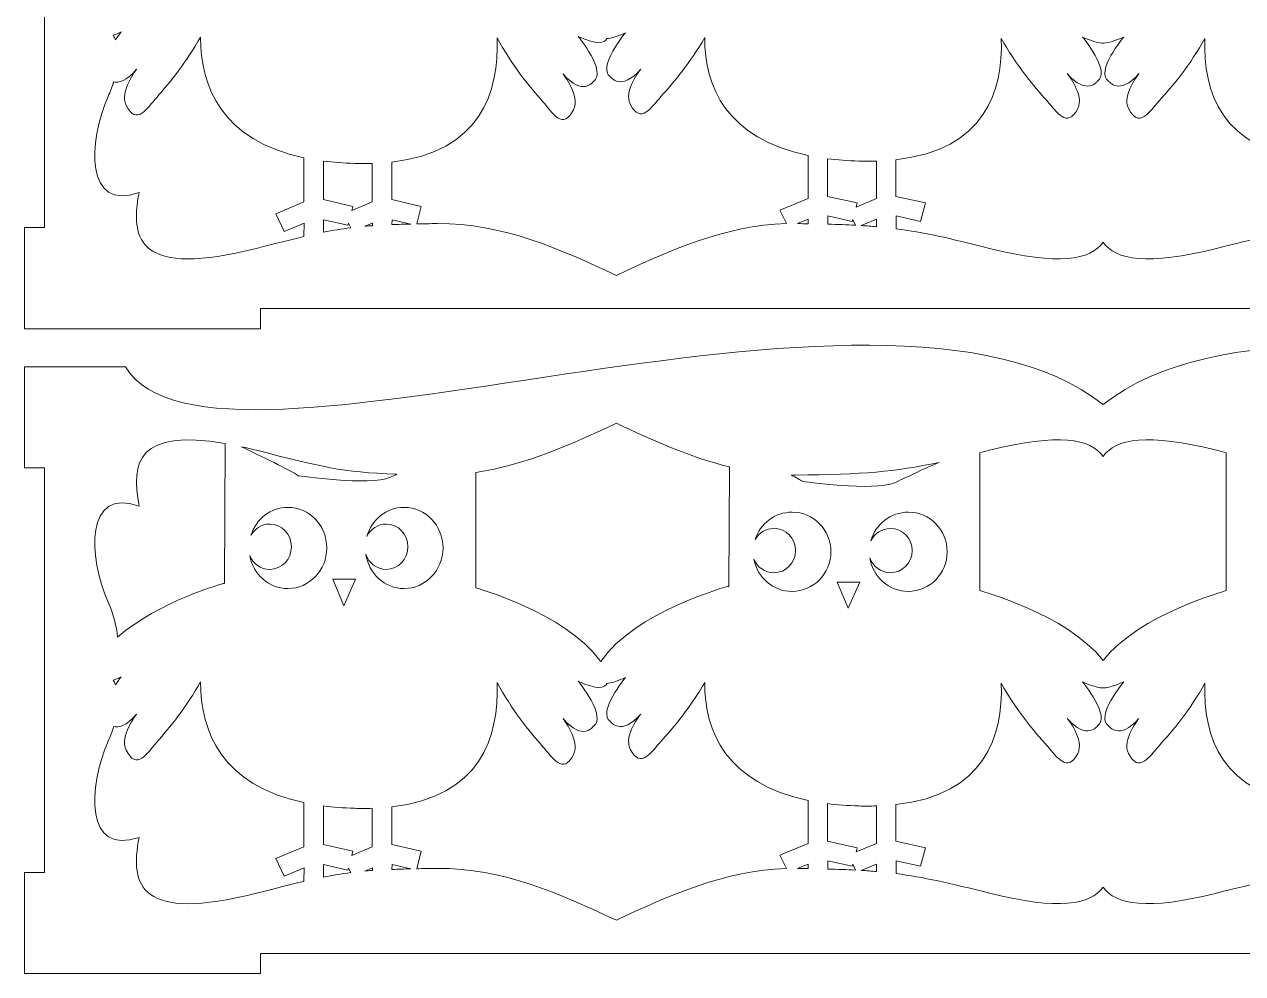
# Model space of a CAD drawing. Header units: millimetres. Extents: x -3306 to 3306, y -396 to 396.
# Drawn here: x -505.2 to -324.5, y -101.2 to 39.5 of the extents above; entities that cross this region are included whole.
import ezdxf

# ---------------------------------------------------------------- set-up
doc = ezdxf.new("R2010")
doc.units = ezdxf.units.MM
doc.header["$MEASUREMENT"] = 0
doc.layers.add('Camada 1', color=7, linetype='Continuous')

msp = doc.modelspace()

# ---------------------------------------------------------------- linework, layer by layer
at = {"layer": 'Camada 1', "color": 250, "lineweight": 20}
for points, knots in [([(-505.1855, 74.981), (-505.1855, 74.981), (-505.1855, 84.4002), (-505.1855, 84.4002), (-505.1855, 84.4002), (-505.1855, 84.4002), (-490.1855, 84.4001), (-490.1855, 84.4001), (-490.1855, 84.4001), (-477.4212, 62.9422), (-377.8583, 104.7497), (-345.1855, 78.7762), (-345.1855, 78.7762), (-312.5127, 104.7497), (-212.9498, 62.9422), (-200.1855, 84.4001), (-200.1855, 84.4001), (-200.1855, 84.4001), (-185.1855, 84.4002), (-185.1855, 84.4002), (-185.1855, 84.4002), (-185.1855, 84.4002), (-185.1855, 74.981), (-185.1855, 74.981), (-185.1855, 74.981), (-185.1855, 74.981), (-185.1855, 69.4002), (-185.1855, 69.4002), (-185.1855, 69.4002), (-185.1855, 69.4002), (-185.1855, 69.4001), (-185.1855, 69.4001), (-185.1855, 69.4001), (-185.1855, 69.4001), (-188.1855, 69.4001), (-188.1855, 69.4001), (-188.1855, 69.4001), (-188.1855, 69.4001), (-188.1855, 9.4002), (-188.1855, 9.4002), (-188.1855, 9.4002), (-188.1855, 9.4002), (-185.1855, 9.4002), (-185.1855, 9.4002), (-185.1855, 9.4002), (-185.1855, 9.4002), (-185.1855, -5.5998), (-185.1855, -5.5998), (-185.1855, -5.5998), (-185.1855, -5.5998), (-220.1855, -5.5998), (-220.1855, -5.5998), (-220.1855, -5.5998), (-220.1855, -5.5998), (-220.1855, -2.5998), (-220.1855, -2.5998), (-220.1855, -2.5998), (-220.1855, -2.5998), (-470.1854, -2.5998), (-470.1854, -2.5998), (-470.1854, -2.5998), (-470.1854, -2.5998), (-470.1854, -5.5998), (-470.1854, -5.5998), (-470.1854, -5.5998), (-470.1854, -5.5998), (-505.1855, -5.5998), (-505.1855, -5.5998), (-505.1855, -5.5998), (-505.1855, -5.5998), (-505.1855, 9.4002), (-505.1855, 9.4002), (-505.1855, 9.4002), (-505.1855, 9.4002), (-502.1855, 9.4002), (-502.1855, 9.4002), (-502.1855, 9.4002), (-502.1855, 9.4002), (-502.1855, 69.4001), (-502.1855, 69.4001), (-502.1855, 69.4001), (-502.1855, 69.4001), (-505.1855, 69.4001), (-505.1855, 69.4001), (-505.1855, 69.4001), (-505.1855, 69.4001), (-505.1855, 69.4002), (-505.1855, 69.4002), (-505.1855, 69.4002), (-505.1855, 69.4002), (-505.1855, 74.981), (-505.1855, 74.981)], [0, 0, 0, 0, 0.04166667, 0.04166667, 0.04166667, 0.04166667, 0.08333333, 0.08333333, 0.08333333, 0.08333333, 0.125, 0.125, 0.125, 0.125, 0.16666667, 0.16666667, 0.16666667, 0.16666667, 0.20833333, 0.20833333, 0.20833333, 0.20833333, 0.25, 0.25, 0.25, 0.25, 0.29166667, 0.29166667, 0.29166667, 0.29166667, 0.33333333, 0.33333333, 0.33333333, 0.33333333, 0.375, 0.375, 0.375, 0.375, 0.41666667, 0.41666667, 0.41666667, 0.41666667, 0.45833333, 0.45833333, 0.45833333, 0.45833333, 0.5, 0.5, 0.5, 0.5, 0.54166667, 0.54166667, 0.54166667, 0.54166667, 0.58333333, 0.58333333, 0.58333333, 0.58333333, 0.625, 0.625, 0.625, 0.625, 0.66666667, 0.66666667, 0.66666667, 0.66666667, 0.70833333, 0.70833333, 0.70833333, 0.70833333, 0.75, 0.75, 0.75, 0.75, 0.79166667, 0.79166667, 0.79166667, 0.79166667, 0.83333333, 0.83333333, 0.83333333, 0.83333333, 0.875, 0.875, 0.875, 0.875, 0.91666667, 0.91666667, 0.91666667, 0.91666667, 1, 1, 1, 1]), ([(-491.6705, 37.2498), (-491.1887, 37.9507), (-490.806, 38.4243), (-490.806, 38.4243), (-490.806, 38.4243), (-491.2451, 38.2187), (-491.6406, 38.0534), (-491.9988, 37.9218), (-491.9988, 37.9218), (-491.8715, 37.7186), (-491.7622, 37.4939), (-491.6705, 37.2498)], [0, 0, 0, 0, 0.25, 0.25, 0.25, 0.25, 0.5, 0.5, 0.5, 0.5, 1, 1, 1, 1]), ([(-392.1635, 9.9938), (-392.1635, 9.9938), (-393.129, 11.9879), (-393.129, 11.9879), (-393.129, 11.9879), (-393.129, 11.9879), (-388.9463, 13.7003), (-388.9463, 13.7003), (-388.9463, 13.7003), (-388.9463, 13.7003), (-388.9463, 20.0973), (-388.9463, 20.0973), (-388.9463, 20.0973), (-401.0905, 22.6176), (-404.2797, 30.3206), (-404.2717, 37.5736), (-404.2717, 37.5736), (-406.3414, 33.9905), (-408.8821, 30.9036), (-410.775, 28.8282), (-410.775, 28.8282), (-412.1953, 27.2704), (-413.7492, 24.6257), (-415.3243, 27.6987), (-415.3243, 27.6987), (-416.3451, 29.6927), (-413.7588, 32.8983), (-413.7588, 32.8983), (-413.7588, 32.8983), (-416.6864, 29.5273), (-418.2541, 31.7804), (-418.2541, 31.7804), (-418.2541, 31.7804), (-420.3209, 33.1215), (-416.0256, 38.3109), (-416.0256, 38.3109), (-416.0256, 38.3109), (-417.2462, 37.7529), (-418.1388, 37.4919), (-418.787, 37.4294), (-418.787, 37.4294), (-419.1336, 36.7451), (-420.205, 36.4457), (-423.0204, 37.7644), (-423.0204, 37.7644), (-423.0204, 37.7644), (-418.7249, 32.4484), (-420.7923, 31.0746), (-420.7923, 31.0746), (-420.7923, 31.0746), (-422.3597, 28.7665), (-425.2874, 32.2198), (-425.2874, 32.2198), (-425.2874, 32.2198), (-422.7007, 28.9358), (-423.7216, 26.8933), (-423.7216, 26.8933), (-425.2969, 23.7454), (-426.8509, 26.4545), (-428.2714, 28.0503), (-428.2714, 28.0503), (-430.2571, 30.281), (-432.9555, 33.6524), (-435.0756, 37.5542), (-435.0756, 37.5542), (-434.753, 29.4766), (-437.5426, 20.6375), (-450.6856, 19.1228), (-450.6856, 19.1228), (-450.6856, 19.1228), (-450.6856, 13.5641), (-450.6856, 13.5641), (-450.6856, 13.5641), (-450.6856, 13.5641), (-446.309, 12.5554), (-446.309, 12.5554), (-446.309, 12.5554), (-446.309, 12.5554), (-446.9857, 9.955), (-446.9857, 9.955), (-446.9857, 9.955), (-446.0344, 9.9743), (-445.0169, 9.9902), (-443.9187, 10.0036), (-443.9187, 10.0036), (-434.3726, 10.12), (-425.5989, 6.1561), (-417.3806, 2.3239), (-417.3806, 2.3239), (-409.5429, 5.9787), (-401.1999, 9.7531), (-392.1635, 9.9938)], [0, 0, 0, 0, 0.04166667, 0.04166667, 0.04166667, 0.04166667, 0.08333333, 0.08333333, 0.08333333, 0.08333333, 0.125, 0.125, 0.125, 0.125, 0.16666667, 0.16666667, 0.16666667, 0.16666667, 0.20833333, 0.20833333, 0.20833333, 0.20833333, 0.25, 0.25, 0.25, 0.25, 0.29166667, 0.29166667, 0.29166667, 0.29166667, 0.33333333, 0.33333333, 0.33333333, 0.33333333, 0.375, 0.375, 0.375, 0.375, 0.41666667, 0.41666667, 0.41666667, 0.41666667, 0.45833333, 0.45833333, 0.45833333, 0.45833333, 0.5, 0.5, 0.5, 0.5, 0.54166667, 0.54166667, 0.54166667, 0.54166667, 0.58333333, 0.58333333, 0.58333333, 0.58333333, 0.625, 0.625, 0.625, 0.625, 0.66666667, 0.66666667, 0.66666667, 0.66666667, 0.70833333, 0.70833333, 0.70833333, 0.70833333, 0.75, 0.75, 0.75, 0.75, 0.79166667, 0.79166667, 0.79166667, 0.79166667, 0.83333333, 0.83333333, 0.83333333, 0.83333333, 0.875, 0.875, 0.875, 0.875, 0.91666667, 0.91666667, 0.91666667, 0.91666667, 1, 1, 1, 1]), ([(-463.7243, 8.0759), (-463.7243, 8.0759), (-463.6998, 10.0837), (-463.6998, 10.0837), (-463.6998, 10.0837), (-463.6998, 10.0837), (-466.6698, 8.8368), (-466.6698, 8.8368), (-466.6698, 8.8368), (-466.6698, 8.8368), (-467.9094, 11.4593), (-467.9094, 11.4593), (-467.9094, 11.4593), (-467.9094, 11.4593), (-463.7266, 13.2134), (-463.7266, 13.2134), (-463.7266, 13.2134), (-463.7266, 13.2134), (-463.7266, 19.7665), (-463.7266, 19.7665), (-463.7266, 19.7665), (-475.8709, 22.3482), (-479.0601, 30.2391), (-479.0521, 37.669), (-479.0521, 37.669), (-481.1218, 33.9985), (-483.6624, 30.8364), (-485.5554, 28.7104), (-485.5554, 28.7104), (-486.9757, 27.1145), (-488.5296, 24.4053), (-490.1047, 27.5532), (-490.1047, 27.5532), (-491.1255, 29.5959), (-488.5392, 32.8797), (-488.5392, 32.8797), (-488.5392, 32.8797), (-490.044, 31.1046), (-491.1895, 30.8519), (-491.9475, 31.0255), (-491.9475, 31.0255), (-492.1629, 30.311), (-492.4317, 29.5818), (-492.7526, 28.8518), (-492.7526, 28.8518), (-495.7581, 22.0149), (-496.2135, 11.8052), (-488.1611, 14.5948), (-488.1611, 14.5948), (-489.609, 7.3687), (-487.9855, 1.9896), (-470.7434, 6.331), (-470.7434, 6.331), (-467.9142, 7.0433), (-465.6764, 7.6154), (-463.7243, 8.0759)], [0, 0, 0, 0, 0.06666667, 0.06666667, 0.06666667, 0.06666667, 0.13333333, 0.13333333, 0.13333333, 0.13333333, 0.2, 0.2, 0.2, 0.2, 0.26666667, 0.26666667, 0.26666667, 0.26666667, 0.33333333, 0.33333333, 0.33333333, 0.33333333, 0.4, 0.4, 0.4, 0.4, 0.46666667, 0.46666667, 0.46666667, 0.46666667, 0.53333333, 0.53333333, 0.53333333, 0.53333333, 0.6, 0.6, 0.6, 0.6, 0.66666667, 0.66666667, 0.66666667, 0.66666667, 0.73333333, 0.73333333, 0.73333333, 0.73333333, 0.8, 0.8, 0.8, 0.8, 0.86666667, 0.86666667, 0.86666667, 0.86666667, 1, 1, 1, 1]), ([(-345.3519, 36.7751), (-345.3119, 36.7725), (-345.2706, 36.7708), (-345.228, 36.7702), (-345.228, 36.7702), (-345.228, 36.7702), (-345.2253, 36.7702), (-345.2253, 36.7702), (-345.2253, 36.7702), (-345.2253, 36.7702), (-345.1855, 36.77), (-345.1855, 36.77), (-345.1855, 36.77), (-345.1855, 36.77), (-345.1457, 36.7702), (-345.1457, 36.7702), (-345.1457, 36.7702), (-345.1457, 36.7702), (-345.1432, 36.7702), (-345.1432, 36.7702), (-345.1432, 36.7702), (-345.1006, 36.7708), (-345.0592, 36.7724), (-345.0193, 36.7751), (-345.0193, 36.7751), (-344.3624, 36.8137), (-343.4334, 37.0712), (-342.131, 37.6666), (-342.131, 37.6666), (-342.131, 37.6666), (-346.4265, 32.4773), (-344.3592, 31.1362), (-344.3592, 31.1362), (-344.3592, 31.1362), (-342.7917, 28.8831), (-339.864, 32.2541), (-339.864, 32.2541), (-339.864, 32.2541), (-342.4507, 29.0483), (-341.4297, 27.0544), (-341.4297, 27.0544), (-339.8545, 23.9814), (-338.3005, 26.6261), (-336.88, 28.1839), (-336.88, 28.1839), (-334.8942, 30.3616), (-332.1959, 33.6526), (-330.0757, 37.4615), (-330.0757, 37.4615), (-330.3983, 29.5763), (-327.6089, 20.9475), (-314.4658, 19.469), (-314.4658, 19.469), (-314.4658, 19.469), (-314.4658, 14.0425), (-314.4658, 14.0425), (-314.4658, 14.0425), (-314.4658, 14.0425), (-318.8423, 13.0579), (-318.8423, 13.0579), (-318.8423, 13.0579), (-318.8423, 13.0579), (-318.1119, 10.3179), (-318.1119, 10.3179), (-318.1119, 10.3179), (-318.1119, 10.3179), (-314.4982, 11.1305), (-314.4982, 11.1305), (-314.4982, 11.1305), (-314.4982, 11.1305), (-314.475, 9.2348), (-314.475, 9.2348), (-314.475, 9.2348), (-318.5463, 8.7114), (-322.3931, 7.8328), (-328.3574, 6.331), (-328.3574, 6.331), (-338.6096, 3.7496), (-343.3396, 4.605), (-345.1855, 7.2419), (-345.1855, 7.2419), (-347.0314, 4.605), (-351.7614, 3.7496), (-362.0136, 6.331), (-362.0136, 6.331), (-367.9779, 7.8328), (-371.8248, 8.7114), (-375.896, 9.2348), (-375.896, 9.2348), (-375.896, 9.2348), (-375.8728, 11.1305), (-375.8728, 11.1305), (-375.8728, 11.1305), (-375.8728, 11.1305), (-372.259, 10.3179), (-372.259, 10.3179), (-372.259, 10.3179), (-372.259, 10.3179), (-371.5286, 13.0579), (-371.5286, 13.0579), (-371.5286, 13.0579), (-371.5286, 13.0579), (-375.9052, 14.0426), (-375.9052, 14.0426), (-375.9052, 14.0426), (-375.9052, 14.0426), (-375.9052, 19.4689), (-375.9052, 19.4689), (-375.9052, 19.4689), (-362.7622, 20.9475), (-359.9726, 29.5762), (-360.2952, 37.4616), (-360.2952, 37.4616), (-358.1751, 33.6526), (-355.4767, 30.3615), (-353.491, 28.1839), (-353.491, 28.1839), (-352.0705, 26.6261), (-350.5165, 23.9815), (-348.9413, 27.0544), (-348.9413, 27.0544), (-347.9203, 29.0483), (-350.507, 32.2541), (-350.507, 32.2541), (-350.507, 32.2541), (-347.5794, 28.883), (-346.0119, 31.1362), (-346.0119, 31.1362), (-346.0119, 31.1362), (-343.9445, 32.4773), (-348.24, 37.6667), (-348.24, 37.6667), (-348.24, 37.6667), (-346.9378, 37.0713), (-346.0088, 36.8138), (-345.3519, 36.7751)], [0, 0, 0, 0, 0.02857143, 0.02857143, 0.02857143, 0.02857143, 0.05714286, 0.05714286, 0.05714286, 0.05714286, 0.08571429, 0.08571429, 0.08571429, 0.08571429, 0.11428571, 0.11428571, 0.11428571, 0.11428571, 0.14285714, 0.14285714, 0.14285714, 0.14285714, 0.17142857, 0.17142857, 0.17142857, 0.17142857, 0.2, 0.2, 0.2, 0.2, 0.22857143, 0.22857143, 0.22857143, 0.22857143, 0.25714286, 0.25714286, 0.25714286, 0.25714286, 0.28571429, 0.28571429, 0.28571429, 0.28571429, 0.31428571, 0.31428571, 0.31428571, 0.31428571, 0.34285714, 0.34285714, 0.34285714, 0.34285714, 0.37142857, 0.37142857, 0.37142857, 0.37142857, 0.4, 0.4, 0.4, 0.4, 0.42857143, 0.42857143, 0.42857143, 0.42857143, 0.45714286, 0.45714286, 0.45714286, 0.45714286, 0.48571429, 0.48571429, 0.48571429, 0.48571429, 0.51428571, 0.51428571, 0.51428571, 0.51428571, 0.54285714, 0.54285714, 0.54285714, 0.54285714, 0.57142857, 0.57142857, 0.57142857, 0.57142857, 0.6, 0.6, 0.6, 0.6, 0.62857143, 0.62857143, 0.62857143, 0.62857143, 0.65714286, 0.65714286, 0.65714286, 0.65714286, 0.68571429, 0.68571429, 0.68571429, 0.68571429, 0.71428571, 0.71428571, 0.71428571, 0.71428571, 0.74285714, 0.74285714, 0.74285714, 0.74285714, 0.77142857, 0.77142857, 0.77142857, 0.77142857, 0.8, 0.8, 0.8, 0.8, 0.82857143, 0.82857143, 0.82857143, 0.82857143, 0.85714286, 0.85714286, 0.85714286, 0.85714286, 0.88571429, 0.88571429, 0.88571429, 0.88571429, 0.91428571, 0.91428571, 0.91428571, 0.91428571, 0.94285714, 0.94285714, 0.94285714, 0.94285714, 1, 1, 1, 1]), ([(-456.194, 18.9159), (-457.8524, 18.965), (-459.3934, 19.0887), (-460.8304, 19.276), (-460.8304, 19.276), (-460.8304, 19.276), (-460.8304, 13.5641), (-460.8304, 13.5641), (-460.8304, 13.5641), (-460.8304, 13.5641), (-456.4528, 12.5552), (-456.4528, 12.5552), (-456.4528, 12.5552), (-456.4528, 12.5552), (-456.6127, 11.9423), (-456.6127, 11.9423), (-456.6127, 11.9423), (-456.6127, 11.9423), (-453.5819, 13.2134), (-453.5819, 13.2134), (-453.5819, 13.2134), (-453.5819, 13.2134), (-453.5819, 18.9194), (-453.5819, 18.9194), (-453.5819, 18.9194), (-454.4183, 18.8932), (-455.2852, 18.889), (-456.194, 18.9159)], [0, 0, 0, 0, 0.125, 0.125, 0.125, 0.125, 0.25, 0.25, 0.25, 0.25, 0.375, 0.375, 0.375, 0.375, 0.5, 0.5, 0.5, 0.5, 0.625, 0.625, 0.625, 0.625, 0.75, 0.75, 0.75, 0.75, 1, 1, 1, 1]), ([(-381.4137, 19.2669), (-383.072, 19.3149), (-384.613, 19.4356), (-386.05, 19.6185), (-386.05, 19.6185), (-386.05, 19.6185), (-386.05, 14.0426), (-386.05, 14.0426), (-386.05, 14.0426), (-386.05, 14.0426), (-381.6725, 13.0577), (-381.6725, 13.0577), (-381.6725, 13.0577), (-381.6725, 13.0577), (-381.8323, 12.4594), (-381.8323, 12.4594), (-381.8323, 12.4594), (-381.8323, 12.4594), (-378.8015, 13.7003), (-378.8015, 13.7003), (-378.8015, 13.7003), (-378.8015, 13.7003), (-378.8015, 19.2703), (-378.8015, 19.2703), (-378.8015, 19.2703), (-379.6379, 19.2448), (-380.5048, 19.2407), (-381.4137, 19.2669)], [0, 0, 0, 0, 0.125, 0.125, 0.125, 0.125, 0.25, 0.25, 0.25, 0.25, 0.375, 0.375, 0.375, 0.375, 0.5, 0.5, 0.5, 0.5, 0.625, 0.625, 0.625, 0.625, 0.75, 0.75, 0.75, 0.75, 1, 1, 1, 1]), ([(-381.9056, 9.7589), (-381.9056, 9.7589), (-382.3232, 10.6219), (-382.3232, 10.6219), (-382.3232, 10.6219), (-382.3232, 10.6219), (-382.4043, 10.3179), (-382.4043, 10.3179), (-382.4043, 10.3179), (-382.4043, 10.3179), (-386.0171, 11.1304), (-386.0171, 11.1304), (-386.0171, 11.1304), (-386.0171, 11.1304), (-386.0322, 9.916), (-386.0322, 9.916), (-386.0322, 9.916), (-384.5357, 9.8766), (-383.174, 9.826), (-381.9056, 9.7589)], [0, 0, 0, 0, 0.16666667, 0.16666667, 0.16666667, 0.16666667, 0.33333333, 0.33333333, 0.33333333, 0.33333333, 0.5, 0.5, 0.5, 0.5, 0.66666667, 0.66666667, 0.66666667, 0.66666667, 1, 1, 1, 1]), ([(-505.1855, -20.6445), (-505.1855, -20.6445), (-505.1855, -11.2253), (-505.1855, -11.2253), (-505.1855, -11.2253), (-505.1855, -11.2253), (-490.1855, -11.2254), (-490.1855, -11.2254), (-490.1855, -11.2254), (-477.4212, -32.6833), (-377.8583, 9.1242), (-345.1855, -16.8493), (-345.1855, -16.8493), (-312.5127, 9.1242), (-212.9498, -32.6833), (-200.1855, -11.2254), (-200.1855, -11.2254), (-200.1855, -11.2254), (-185.1855, -11.2253), (-185.1855, -11.2253), (-185.1855, -11.2253), (-185.1855, -11.2253), (-185.1855, -20.6445), (-185.1855, -20.6445), (-185.1855, -20.6445), (-185.1855, -20.6445), (-185.1855, -26.2253), (-185.1855, -26.2253), (-185.1855, -26.2253), (-185.1855, -26.2253), (-185.1855, -26.2254), (-185.1855, -26.2254), (-185.1855, -26.2254), (-185.1855, -26.2254), (-188.1855, -26.2254), (-188.1855, -26.2254), (-188.1855, -26.2254), (-188.1855, -26.2254), (-188.1855, -86.2253), (-188.1855, -86.2253), (-188.1855, -86.2253), (-188.1855, -86.2253), (-185.1855, -86.2253), (-185.1855, -86.2253), (-185.1855, -86.2253), (-185.1855, -86.2253), (-185.1855, -101.2253), (-185.1855, -101.2253), (-185.1855, -101.2253), (-185.1855, -101.2253), (-220.1855, -101.2253), (-220.1855, -101.2253), (-220.1855, -101.2253), (-220.1855, -101.2253), (-220.1855, -98.2253), (-220.1855, -98.2253), (-220.1855, -98.2253), (-220.1855, -98.2253), (-470.1854, -98.2253), (-470.1854, -98.2253), (-470.1854, -98.2253), (-470.1854, -98.2253), (-470.1854, -101.2253), (-470.1854, -101.2253), (-470.1854, -101.2253), (-470.1854, -101.2253), (-505.1855, -101.2253), (-505.1855, -101.2253), (-505.1855, -101.2253), (-505.1855, -101.2253), (-505.1855, -86.2253), (-505.1855, -86.2253), (-505.1855, -86.2253), (-505.1855, -86.2253), (-502.1855, -86.2253), (-502.1855, -86.2253), (-502.1855, -86.2253), (-502.1855, -86.2253), (-502.1855, -26.2254), (-502.1855, -26.2254), (-502.1855, -26.2254), (-502.1855, -26.2254), (-505.1855, -26.2254), (-505.1855, -26.2254), (-505.1855, -26.2254), (-505.1855, -26.2254), (-505.1855, -26.2253), (-505.1855, -26.2253), (-505.1855, -26.2253), (-505.1855, -26.2253), (-505.1855, -20.6445), (-505.1855, -20.6445)], [0, 0, 0, 0, 0.04166667, 0.04166667, 0.04166667, 0.04166667, 0.08333333, 0.08333333, 0.08333333, 0.08333333, 0.125, 0.125, 0.125, 0.125, 0.16666667, 0.16666667, 0.16666667, 0.16666667, 0.20833333, 0.20833333, 0.20833333, 0.20833333, 0.25, 0.25, 0.25, 0.25, 0.29166667, 0.29166667, 0.29166667, 0.29166667, 0.33333333, 0.33333333, 0.33333333, 0.33333333, 0.375, 0.375, 0.375, 0.375, 0.41666667, 0.41666667, 0.41666667, 0.41666667, 0.45833333, 0.45833333, 0.45833333, 0.45833333, 0.5, 0.5, 0.5, 0.5, 0.54166667, 0.54166667, 0.54166667, 0.54166667, 0.58333333, 0.58333333, 0.58333333, 0.58333333, 0.625, 0.625, 0.625, 0.625, 0.66666667, 0.66666667, 0.66666667, 0.66666667, 0.70833333, 0.70833333, 0.70833333, 0.70833333, 0.75, 0.75, 0.75, 0.75, 0.79166667, 0.79166667, 0.79166667, 0.79166667, 0.83333333, 0.83333333, 0.83333333, 0.83333333, 0.875, 0.875, 0.875, 0.875, 0.91666667, 0.91666667, 0.91666667, 0.91666667, 1, 1, 1, 1]), ([(-456.7836, 9.3827), (-456.7836, 9.3827), (-457.1036, 10.06), (-457.1036, 10.06), (-457.1036, 10.06), (-457.1036, 10.06), (-457.1847, 9.7485), (-457.1847, 9.7485), (-457.1847, 9.7485), (-457.1847, 9.7485), (-460.7975, 10.5809), (-460.7975, 10.5809), (-460.7975, 10.5809), (-460.7975, 10.5809), (-460.8201, 8.7175), (-460.8201, 8.7175), (-460.8201, 8.7175), (-459.4468, 8.9949), (-458.1513, 9.212), (-456.7836, 9.3827)], [0, 0, 0, 0, 0.16666667, 0.16666667, 0.16666667, 0.16666667, 0.33333333, 0.33333333, 0.33333333, 0.33333333, 0.5, 0.5, 0.5, 0.5, 0.66666667, 0.66666667, 0.66666667, 0.66666667, 1, 1, 1, 1]), ([(-453.5601, 9.6917), (-453.5601, 9.6917), (-453.5553, 10.0837), (-453.5553, 10.0837), (-453.5553, 10.0837), (-453.5553, 10.0837), (-454.703, 9.6019), (-454.703, 9.6019), (-454.703, 9.6019), (-454.3321, 9.6342), (-453.9519, 9.6641), (-453.5601, 9.6917)], [0, 0, 0, 0, 0.25, 0.25, 0.25, 0.25, 0.5, 0.5, 0.5, 0.5, 1, 1, 1, 1]), ([(-447.8533, 9.936), (-447.8533, 9.936), (-450.6532, 10.581), (-450.6532, 10.581), (-450.6532, 10.581), (-450.6532, 10.581), (-450.6619, 9.8483), (-450.6619, 9.8483), (-450.6619, 9.8483), (-449.7928, 9.8833), (-448.8625, 9.912), (-447.8533, 9.936)], [0, 0, 0, 0, 0.25, 0.25, 0.25, 0.25, 0.5, 0.5, 0.5, 0.5, 1, 1, 1, 1]), ([(-388.9278, 9.9765), (-388.9278, 9.9765), (-388.9194, 10.6451), (-388.9194, 10.6451), (-388.9194, 10.6451), (-388.9194, 10.6451), (-390.4954, 9.9992), (-390.4954, 9.9992), (-390.4954, 9.9992), (-389.9577, 9.9923), (-389.4346, 9.9848), (-388.9278, 9.9765)], [0, 0, 0, 0, 0.25, 0.25, 0.25, 0.25, 0.5, 0.5, 0.5, 0.5, 1, 1, 1, 1]), ([(-378.7886, 9.5445), (-378.7886, 9.5445), (-378.7749, 10.6451), (-378.7749, 10.6451), (-378.7749, 10.6451), (-378.7749, 10.6451), (-381.0551, 9.7106), (-381.0551, 9.7106), (-381.0551, 9.7106), (-380.2699, 9.6629), (-379.5182, 9.6078), (-378.7886, 9.5445)], [0, 0, 0, 0, 0.25, 0.25, 0.25, 0.25, 0.5, 0.5, 0.5, 0.5, 1, 1, 1, 1]), ([(-419.6839, -54.9611), (-414.6953, -47.5097), (-400.8083, -43.7886), (-400.8083, -43.7886), (-400.8083, -43.7886), (-400.8083, -43.7886), (-400.7934, -43.8818), (-400.7934, -43.8818), (-400.7934, -43.8818), (-400.7934, -43.8818), (-400.6969, -43.7095), (-400.6969, -43.7095), (-400.6969, -43.7095), (-400.6969, -43.7095), (-400.6103, -26.0901), (-400.6103, -26.0901), (-400.6103, -26.0901), (-406.4742, -24.6438), (-412.0445, -22.1004), (-417.3806, -19.6122), (-417.3806, -19.6122), (-423.9421, -22.6718), (-430.8576, -25.8152), (-438.2376, -26.8991), (-438.2376, -26.8991), (-438.2376, -26.8991), (-438.2376, -44.0053), (-438.2376, -44.0053), (-438.2376, -44.0053), (-438.2376, -44.0053), (-425.1062, -47.6107), (-419.7953, -54.8294), (-419.7953, -54.8294), (-419.7572, -54.8732), (-419.7201, -54.917), (-419.6839, -54.9611)], [0, 0, 0, 0, 0.1, 0.1, 0.1, 0.1, 0.2, 0.2, 0.2, 0.2, 0.3, 0.3, 0.3, 0.3, 0.4, 0.4, 0.4, 0.4, 0.5, 0.5, 0.5, 0.5, 0.6, 0.6, 0.6, 0.6, 0.7, 0.7, 0.7, 0.7, 0.8, 0.8, 0.8, 0.8, 1, 1, 1, 1]), ([(-491.3504, -51.3079), (-485.2498, -45.9981), (-475.5887, -43.3453), (-475.5887, -43.3453), (-475.5887, -43.3453), (-475.5887, -43.3453), (-475.5738, -43.4408), (-475.5738, -43.4408), (-475.5738, -43.4408), (-475.5738, -43.4408), (-475.4773, -43.2643), (-475.4773, -43.2643), (-475.4773, -43.2643), (-475.4773, -43.2643), (-475.3782, -22.6159), (-475.3782, -22.6159), (-475.3782, -22.6159), (-488.2726, -20.3528), (-489.4669, -25.3661), (-488.1611, -31.8831), (-488.1611, -31.8831), (-496.2135, -29.0935), (-495.7581, -39.3032), (-492.7526, -46.1401), (-492.7526, -46.1401), (-491.9623, -47.9379), (-491.4879, -49.7318), (-491.3504, -51.3079)], [0, 0, 0, 0, 0.125, 0.125, 0.125, 0.125, 0.25, 0.25, 0.25, 0.25, 0.375, 0.375, 0.375, 0.375, 0.5, 0.5, 0.5, 0.5, 0.625, 0.625, 0.625, 0.625, 0.75, 0.75, 0.75, 0.75, 1, 1, 1, 1]), ([(-326.9138, -23.9807), (-326.9138, -23.9807), (-326.9138, -44.4329), (-326.9138, -44.4329), (-326.9138, -44.4329), (-326.9138, -44.4329), (-339.7704, -47.8798), (-345.1855, -54.7797), (-345.1855, -54.7797), (-350.6006, -47.8797), (-363.4573, -44.4329), (-363.4573, -44.4329), (-363.4573, -44.4329), (-363.4573, -44.4329), (-363.4573, -23.9807), (-363.4573, -23.9807), (-363.4573, -23.9807), (-362.9895, -23.8643), (-362.5094, -23.7441), (-362.0136, -23.6193), (-362.0136, -23.6193), (-351.7614, -21.0379), (-347.0314, -21.8933), (-345.1855, -24.5302), (-345.1855, -24.5302), (-343.3396, -21.8933), (-338.6096, -21.0379), (-328.3574, -23.6193), (-328.3574, -23.6193), (-327.8616, -23.7441), (-327.3816, -23.8644), (-326.9138, -23.9807)], [0, 0, 0, 0, 0.11111111, 0.11111111, 0.11111111, 0.11111111, 0.22222222, 0.22222222, 0.22222222, 0.22222222, 0.33333333, 0.33333333, 0.33333333, 0.33333333, 0.44444444, 0.44444444, 0.44444444, 0.44444444, 0.55555556, 0.55555556, 0.55555556, 0.55555556, 0.66666667, 0.66666667, 0.66666667, 0.66666667, 0.77777778, 0.77777778, 0.77777778, 0.77777778, 1, 1, 1, 1]), ([(-472.9853, -23.0903), (-470.1674, -24.4381), (-465.7195, -26.6038), (-464.5599, -27.3888), (-464.5599, -27.3888), (-464.5599, -27.3888), (-453.9496, -28.9886), (-450.8894, -27.6032), (-450.8894, -27.6032), (-450.6005, -27.4724), (-450.2841, -27.3246), (-449.9455, -27.1637), (-449.9455, -27.1637), (-458.2308, -26.8729), (-460.9417, -26.0872), (-470.7434, -23.6193), (-470.7434, -23.6193), (-471.5226, -23.4231), (-472.2692, -23.2472), (-472.9853, -23.0903)], [0, 0, 0, 0, 0.16666667, 0.16666667, 0.16666667, 0.16666667, 0.33333333, 0.33333333, 0.33333333, 0.33333333, 0.5, 0.5, 0.5, 0.5, 0.66666667, 0.66666667, 0.66666667, 0.66666667, 1, 1, 1, 1]), ([(-391.4288, -27.2933), (-390.692, -27.6742), (-390.1056, -27.9964), (-389.7795, -28.2119), (-389.7795, -28.2119), (-389.7795, -28.2119), (-379.1692, -29.7737), (-376.109, -28.4212), (-376.109, -28.4212), (-374.4867, -27.7044), (-372.0046, -26.4618), (-369.5132, -25.4056), (-369.5132, -25.4056), (-376.183, -26.8384), (-380.6715, -27.1678), (-390.8425, -27.2919), (-390.8425, -27.2919), (-391.0383, -27.2943), (-391.2337, -27.2944), (-391.4288, -27.2933)], [0, 0, 0, 0, 0.16666667, 0.16666667, 0.16666667, 0.16666667, 0.33333333, 0.33333333, 0.33333333, 0.33333333, 0.5, 0.5, 0.5, 0.5, 0.66666667, 0.66666667, 0.66666667, 0.66666667, 1, 1, 1, 1]), ([(-466.0974, -44.1181), (-462.9144, -44.1181), (-460.3335, -41.4215), (-460.3335, -38.0987), (-460.3335, -38.0987), (-460.3335, -34.7735), (-462.9144, -32.0799), (-466.0974, -32.0799), (-466.0974, -32.0799), (-468.6555, -32.0799), (-470.8243, -33.8193), (-471.578, -36.2278), (-471.578, -36.2278), (-471.0194, -35.2292), (-469.9823, -34.5582), (-468.7947, -34.5582), (-468.7947, -34.5582), (-467.0158, -34.5582), (-465.5737, -36.0639), (-465.5737, -37.9212), (-465.5737, -37.9212), (-465.5737, -39.7784), (-467.0158, -41.2842), (-468.7947, -41.2842), (-468.7947, -41.2842), (-470.1249, -41.2842), (-471.2667, -40.4423), (-471.7582, -39.2413), (-471.7582, -39.2413), (-471.2466, -42.0183), (-468.9067, -44.1181), (-466.0974, -44.1181)], [0, 0, 0, 0, 0.11111111, 0.11111111, 0.11111111, 0.11111111, 0.22222222, 0.22222222, 0.22222222, 0.22222222, 0.33333333, 0.33333333, 0.33333333, 0.33333333, 0.44444444, 0.44444444, 0.44444444, 0.44444444, 0.55555556, 0.55555556, 0.55555556, 0.55555556, 0.66666667, 0.66666667, 0.66666667, 0.66666667, 0.77777778, 0.77777778, 0.77777778, 0.77777778, 1, 1, 1, 1]), ([(-448.8561, -44.1181), (-445.6731, -44.1181), (-443.0917, -41.4215), (-443.0917, -38.0987), (-443.0917, -38.0987), (-443.0917, -34.7735), (-445.6731, -32.0799), (-448.8561, -32.0799), (-448.8561, -32.0799), (-451.4819, -32.0799), (-453.6973, -33.9124), (-454.3931, -36.4203), (-454.3931, -36.4203), (-453.8649, -35.3165), (-452.7723, -34.5582), (-451.5101, -34.5582), (-451.5101, -34.5582), (-449.7312, -34.5582), (-448.289, -36.0639), (-448.289, -37.9212), (-448.289, -37.9212), (-448.289, -39.7784), (-449.7312, -41.2842), (-451.5101, -41.2842), (-451.5101, -41.2842), (-452.9167, -41.2842), (-454.1124, -40.3428), (-454.5515, -39.0307), (-454.5515, -39.0307), (-454.1223, -41.9116), (-451.7359, -44.1181), (-448.8561, -44.1181)], [0, 0, 0, 0, 0.11111111, 0.11111111, 0.11111111, 0.11111111, 0.22222222, 0.22222222, 0.22222222, 0.22222222, 0.33333333, 0.33333333, 0.33333333, 0.33333333, 0.44444444, 0.44444444, 0.44444444, 0.44444444, 0.55555556, 0.55555556, 0.55555556, 0.55555556, 0.66666667, 0.66666667, 0.66666667, 0.66666667, 0.77777778, 0.77777778, 0.77777778, 0.77777778, 1, 1, 1, 1]), ([(-391.317, -44.543), (-388.134, -44.543), (-385.5531, -41.9106), (-385.5531, -38.6669), (-385.5531, -38.6669), (-385.5531, -35.4208), (-388.134, -32.7914), (-391.317, -32.7914), (-391.317, -32.7914), (-393.8752, -32.7914), (-396.0439, -34.4893), (-396.7976, -36.8405), (-396.7976, -36.8405), (-396.239, -35.8657), (-395.2019, -35.2106), (-394.0143, -35.2106), (-394.0143, -35.2106), (-392.2354, -35.2106), (-390.7933, -36.6805), (-390.7933, -38.4936), (-390.7933, -38.4936), (-390.7933, -40.3066), (-392.2354, -41.7765), (-394.0143, -41.7765), (-394.0143, -41.7765), (-395.3445, -41.7765), (-396.4863, -40.9547), (-396.9778, -39.7823), (-396.9778, -39.7823), (-396.4662, -42.4932), (-394.1263, -44.543), (-391.317, -44.543)], [0, 0, 0, 0, 0.11111111, 0.11111111, 0.11111111, 0.11111111, 0.22222222, 0.22222222, 0.22222222, 0.22222222, 0.33333333, 0.33333333, 0.33333333, 0.33333333, 0.44444444, 0.44444444, 0.44444444, 0.44444444, 0.55555556, 0.55555556, 0.55555556, 0.55555556, 0.66666667, 0.66666667, 0.66666667, 0.66666667, 0.77777778, 0.77777778, 0.77777778, 0.77777778, 1, 1, 1, 1]), ([(-374.0757, -44.543), (-370.8927, -44.543), (-368.3113, -41.9106), (-368.3113, -38.6669), (-368.3113, -38.6669), (-368.3113, -35.4208), (-370.8927, -32.7914), (-374.0757, -32.7914), (-374.0757, -32.7914), (-376.7015, -32.7914), (-378.917, -34.5803), (-379.6127, -37.0284), (-379.6127, -37.0284), (-379.0846, -35.9509), (-377.992, -35.2106), (-376.7297, -35.2106), (-376.7297, -35.2106), (-374.9508, -35.2106), (-373.5086, -36.6805), (-373.5086, -38.4936), (-373.5086, -38.4936), (-373.5086, -40.3066), (-374.9508, -41.7765), (-376.7297, -41.7765), (-376.7297, -41.7765), (-378.1363, -41.7765), (-379.332, -40.8576), (-379.7711, -39.5767), (-379.7711, -39.5767), (-379.342, -42.389), (-376.9555, -44.543), (-374.0757, -44.543)], [0, 0, 0, 0, 0.11111111, 0.11111111, 0.11111111, 0.11111111, 0.22222222, 0.22222222, 0.22222222, 0.22222222, 0.33333333, 0.33333333, 0.33333333, 0.33333333, 0.44444444, 0.44444444, 0.44444444, 0.44444444, 0.55555556, 0.55555556, 0.55555556, 0.55555556, 0.66666667, 0.66666667, 0.66666667, 0.66666667, 0.77777778, 0.77777778, 0.77777778, 0.77777778, 1, 1, 1, 1]), ([(-457.7838, -46.6694), (-457.7838, -46.6694), (-456.0482, -42.7323), (-456.0482, -42.7323), (-456.0482, -42.7323), (-456.0482, -42.7323), (-459.415, -42.7323), (-459.415, -42.7323), (-459.415, -42.7323), (-459.415, -42.7323), (-457.7838, -46.6694), (-457.7838, -46.6694)], [0, 0, 0, 0, 0.25, 0.25, 0.25, 0.25, 0.5, 0.5, 0.5, 0.5, 1, 1, 1, 1]), ([(-383.0034, -47.0335), (-383.0034, -47.0335), (-381.2678, -43.1901), (-381.2678, -43.1901), (-381.2678, -43.1901), (-381.2678, -43.1901), (-384.6346, -43.1901), (-384.6346, -43.1901), (-384.6346, -43.1901), (-384.6346, -43.1901), (-383.0034, -47.0335), (-383.0034, -47.0335)], [0, 0, 0, 0, 0.25, 0.25, 0.25, 0.25, 0.5, 0.5, 0.5, 0.5, 1, 1, 1, 1]), ([(-491.6705, -58.3757), (-491.1887, -57.6748), (-490.806, -57.2012), (-490.806, -57.2012), (-490.806, -57.2012), (-491.2451, -57.4068), (-491.6406, -57.5721), (-491.9988, -57.7037), (-491.9988, -57.7037), (-491.8715, -57.9069), (-491.7622, -58.1316), (-491.6705, -58.3757)], [0, 0, 0, 0, 0.25, 0.25, 0.25, 0.25, 0.5, 0.5, 0.5, 0.5, 1, 1, 1, 1]), ([(-392.1635, -85.6317), (-392.1635, -85.6317), (-393.129, -83.6376), (-393.129, -83.6376), (-393.129, -83.6376), (-393.129, -83.6376), (-388.9463, -81.9252), (-388.9463, -81.9252), (-388.9463, -81.9252), (-388.9463, -81.9252), (-388.9463, -75.5282), (-388.9463, -75.5282), (-388.9463, -75.5282), (-401.0905, -73.0079), (-404.2797, -65.3049), (-404.2717, -58.0519), (-404.2717, -58.0519), (-406.3414, -61.635), (-408.8821, -64.7219), (-410.775, -66.7973), (-410.775, -66.7973), (-412.1953, -68.3551), (-413.7492, -70.9998), (-415.3243, -67.9268), (-415.3243, -67.9268), (-416.3451, -65.9328), (-413.7588, -62.7272), (-413.7588, -62.7272), (-413.7588, -62.7272), (-416.6864, -66.0982), (-418.2541, -63.8451), (-418.2541, -63.8451), (-418.2541, -63.8451), (-420.3209, -62.504), (-416.0256, -57.3146), (-416.0256, -57.3146), (-416.0256, -57.3146), (-417.2462, -57.8726), (-418.1388, -58.1336), (-418.787, -58.1961), (-418.787, -58.1961), (-419.1336, -58.8804), (-420.205, -59.1798), (-423.0204, -57.8611), (-423.0204, -57.8611), (-423.0204, -57.8611), (-418.7249, -63.1771), (-420.7923, -64.5509), (-420.7923, -64.5509), (-420.7923, -64.5509), (-422.3597, -66.859), (-425.2874, -63.4057), (-425.2874, -63.4057), (-425.2874, -63.4057), (-422.7007, -66.6897), (-423.7216, -68.7322), (-423.7216, -68.7322), (-425.2969, -71.8801), (-426.8509, -69.171), (-428.2714, -67.5752), (-428.2714, -67.5752), (-430.2571, -65.3445), (-432.9555, -61.9731), (-435.0756, -58.0713), (-435.0756, -58.0713), (-434.753, -66.1489), (-437.5426, -74.988), (-450.6856, -76.5027), (-450.6856, -76.5027), (-450.6856, -76.5027), (-450.6856, -82.0614), (-450.6856, -82.0614), (-450.6856, -82.0614), (-450.6856, -82.0614), (-446.309, -83.0701), (-446.309, -83.0701), (-446.309, -83.0701), (-446.309, -83.0701), (-446.9857, -85.6705), (-446.9857, -85.6705), (-446.9857, -85.6705), (-446.0344, -85.6512), (-445.0169, -85.6353), (-443.9187, -85.6219), (-443.9187, -85.6219), (-434.3726, -85.5055), (-425.5989, -89.4694), (-417.3806, -93.3016), (-417.3806, -93.3016), (-409.5429, -89.6468), (-401.1999, -85.8724), (-392.1635, -85.6317)], [0, 0, 0, 0, 0.04166667, 0.04166667, 0.04166667, 0.04166667, 0.08333333, 0.08333333, 0.08333333, 0.08333333, 0.125, 0.125, 0.125, 0.125, 0.16666667, 0.16666667, 0.16666667, 0.16666667, 0.20833333, 0.20833333, 0.20833333, 0.20833333, 0.25, 0.25, 0.25, 0.25, 0.29166667, 0.29166667, 0.29166667, 0.29166667, 0.33333333, 0.33333333, 0.33333333, 0.33333333, 0.375, 0.375, 0.375, 0.375, 0.41666667, 0.41666667, 0.41666667, 0.41666667, 0.45833333, 0.45833333, 0.45833333, 0.45833333, 0.5, 0.5, 0.5, 0.5, 0.54166667, 0.54166667, 0.54166667, 0.54166667, 0.58333333, 0.58333333, 0.58333333, 0.58333333, 0.625, 0.625, 0.625, 0.625, 0.66666667, 0.66666667, 0.66666667, 0.66666667, 0.70833333, 0.70833333, 0.70833333, 0.70833333, 0.75, 0.75, 0.75, 0.75, 0.79166667, 0.79166667, 0.79166667, 0.79166667, 0.83333333, 0.83333333, 0.83333333, 0.83333333, 0.875, 0.875, 0.875, 0.875, 0.91666667, 0.91666667, 0.91666667, 0.91666667, 1, 1, 1, 1]), ([(-463.7243, -87.5496), (-463.7243, -87.5496), (-463.6998, -85.5418), (-463.6998, -85.5418), (-463.6998, -85.5418), (-463.6998, -85.5418), (-466.6698, -86.7887), (-466.6698, -86.7887), (-466.6698, -86.7887), (-466.6698, -86.7887), (-467.9094, -84.1662), (-467.9094, -84.1662), (-467.9094, -84.1662), (-467.9094, -84.1662), (-463.7266, -82.4121), (-463.7266, -82.4121), (-463.7266, -82.4121), (-463.7266, -82.4121), (-463.7266, -75.859), (-463.7266, -75.859), (-463.7266, -75.859), (-475.8709, -73.2773), (-479.0601, -65.3864), (-479.0521, -57.9565), (-479.0521, -57.9565), (-481.1218, -61.627), (-483.6624, -64.7891), (-485.5554, -66.9151), (-485.5554, -66.9151), (-486.9757, -68.511), (-488.5296, -71.2202), (-490.1047, -68.0723), (-490.1047, -68.0723), (-491.1255, -66.0296), (-488.5392, -62.7458), (-488.5392, -62.7458), (-488.5392, -62.7458), (-490.044, -64.5209), (-491.1895, -64.7736), (-491.9475, -64.6), (-491.9475, -64.6), (-492.1629, -65.3145), (-492.4317, -66.0437), (-492.7526, -66.7737), (-492.7526, -66.7737), (-495.7581, -73.6106), (-496.2135, -83.8203), (-488.1611, -81.0307), (-488.1611, -81.0307), (-489.609, -88.2568), (-487.9855, -93.6359), (-470.7434, -89.2945), (-470.7434, -89.2945), (-467.9142, -88.5822), (-465.6764, -88.0101), (-463.7243, -87.5496)], [0, 0, 0, 0, 0.06666667, 0.06666667, 0.06666667, 0.06666667, 0.13333333, 0.13333333, 0.13333333, 0.13333333, 0.2, 0.2, 0.2, 0.2, 0.26666667, 0.26666667, 0.26666667, 0.26666667, 0.33333333, 0.33333333, 0.33333333, 0.33333333, 0.4, 0.4, 0.4, 0.4, 0.46666667, 0.46666667, 0.46666667, 0.46666667, 0.53333333, 0.53333333, 0.53333333, 0.53333333, 0.6, 0.6, 0.6, 0.6, 0.66666667, 0.66666667, 0.66666667, 0.66666667, 0.73333333, 0.73333333, 0.73333333, 0.73333333, 0.8, 0.8, 0.8, 0.8, 0.86666667, 0.86666667, 0.86666667, 0.86666667, 1, 1, 1, 1]), ([(-345.3519, -58.8504), (-345.3119, -58.853), (-345.2706, -58.8547), (-345.228, -58.8553), (-345.228, -58.8553), (-345.228, -58.8553), (-345.2253, -58.8553), (-345.2253, -58.8553), (-345.2253, -58.8553), (-345.2253, -58.8553), (-345.1855, -58.8555), (-345.1855, -58.8555), (-345.1855, -58.8555), (-345.1855, -58.8555), (-345.1457, -58.8553), (-345.1457, -58.8553), (-345.1457, -58.8553), (-345.1457, -58.8553), (-345.1432, -58.8553), (-345.1432, -58.8553), (-345.1432, -58.8553), (-345.1006, -58.8547), (-345.0592, -58.8531), (-345.0193, -58.8504), (-345.0193, -58.8504), (-344.3624, -58.8118), (-343.4334, -58.5543), (-342.131, -57.9589), (-342.131, -57.9589), (-342.131, -57.9589), (-346.4265, -63.1482), (-344.3592, -64.4893), (-344.3592, -64.4893), (-344.3592, -64.4893), (-342.7917, -66.7424), (-339.864, -63.3714), (-339.864, -63.3714), (-339.864, -63.3714), (-342.4507, -66.5772), (-341.4297, -68.5711), (-341.4297, -68.5711), (-339.8545, -71.6441), (-338.3005, -68.9994), (-336.88, -67.4416), (-336.88, -67.4416), (-334.8942, -65.2639), (-332.1959, -61.9729), (-330.0757, -58.164), (-330.0757, -58.164), (-330.3983, -66.0492), (-327.6089, -74.678), (-314.4658, -76.1565), (-314.4658, -76.1565), (-314.4658, -76.1565), (-314.4658, -81.583), (-314.4658, -81.583), (-314.4658, -81.583), (-314.4658, -81.583), (-318.8423, -82.5676), (-318.8423, -82.5676), (-318.8423, -82.5676), (-318.8423, -82.5676), (-318.1119, -85.3076), (-318.1119, -85.3076), (-318.1119, -85.3076), (-318.1119, -85.3076), (-314.4982, -84.495), (-314.4982, -84.495), (-314.4982, -84.495), (-314.4982, -84.495), (-314.475, -86.3907), (-314.475, -86.3907), (-314.475, -86.3907), (-318.5463, -86.9141), (-322.3931, -87.7927), (-328.3574, -89.2945), (-328.3574, -89.2945), (-338.6096, -91.8759), (-343.3396, -91.0205), (-345.1855, -88.3836), (-345.1855, -88.3836), (-347.0314, -91.0205), (-351.7614, -91.8759), (-362.0136, -89.2945), (-362.0136, -89.2945), (-367.9779, -87.7927), (-371.8248, -86.9141), (-375.896, -86.3907), (-375.896, -86.3907), (-375.896, -86.3907), (-375.8728, -84.495), (-375.8728, -84.495), (-375.8728, -84.495), (-375.8728, -84.495), (-372.259, -85.3076), (-372.259, -85.3076), (-372.259, -85.3076), (-372.259, -85.3076), (-371.5286, -82.5676), (-371.5286, -82.5676), (-371.5286, -82.5676), (-371.5286, -82.5676), (-375.9052, -81.5829), (-375.9052, -81.5829), (-375.9052, -81.5829), (-375.9052, -81.5829), (-375.9052, -76.1566), (-375.9052, -76.1566), (-375.9052, -76.1566), (-362.7622, -74.678), (-359.9726, -66.0493), (-360.2952, -58.1639), (-360.2952, -58.1639), (-358.1751, -61.9729), (-355.4767, -65.264), (-353.491, -67.4416), (-353.491, -67.4416), (-352.0705, -68.9994), (-350.5165, -71.644), (-348.9413, -68.5711), (-348.9413, -68.5711), (-347.9203, -66.5772), (-350.507, -63.3714), (-350.507, -63.3714), (-350.507, -63.3714), (-347.5794, -66.7425), (-346.0119, -64.4893), (-346.0119, -64.4893), (-346.0119, -64.4893), (-343.9445, -63.1482), (-348.24, -57.9588), (-348.24, -57.9588), (-348.24, -57.9588), (-346.9378, -58.5542), (-346.0088, -58.8117), (-345.3519, -58.8504)], [0, 0, 0, 0, 0.02857143, 0.02857143, 0.02857143, 0.02857143, 0.05714286, 0.05714286, 0.05714286, 0.05714286, 0.08571429, 0.08571429, 0.08571429, 0.08571429, 0.11428571, 0.11428571, 0.11428571, 0.11428571, 0.14285714, 0.14285714, 0.14285714, 0.14285714, 0.17142857, 0.17142857, 0.17142857, 0.17142857, 0.2, 0.2, 0.2, 0.2, 0.22857143, 0.22857143, 0.22857143, 0.22857143, 0.25714286, 0.25714286, 0.25714286, 0.25714286, 0.28571429, 0.28571429, 0.28571429, 0.28571429, 0.31428571, 0.31428571, 0.31428571, 0.31428571, 0.34285714, 0.34285714, 0.34285714, 0.34285714, 0.37142857, 0.37142857, 0.37142857, 0.37142857, 0.4, 0.4, 0.4, 0.4, 0.42857143, 0.42857143, 0.42857143, 0.42857143, 0.45714286, 0.45714286, 0.45714286, 0.45714286, 0.48571429, 0.48571429, 0.48571429, 0.48571429, 0.51428571, 0.51428571, 0.51428571, 0.51428571, 0.54285714, 0.54285714, 0.54285714, 0.54285714, 0.57142857, 0.57142857, 0.57142857, 0.57142857, 0.6, 0.6, 0.6, 0.6, 0.62857143, 0.62857143, 0.62857143, 0.62857143, 0.65714286, 0.65714286, 0.65714286, 0.65714286, 0.68571429, 0.68571429, 0.68571429, 0.68571429, 0.71428571, 0.71428571, 0.71428571, 0.71428571, 0.74285714, 0.74285714, 0.74285714, 0.74285714, 0.77142857, 0.77142857, 0.77142857, 0.77142857, 0.8, 0.8, 0.8, 0.8, 0.82857143, 0.82857143, 0.82857143, 0.82857143, 0.85714286, 0.85714286, 0.85714286, 0.85714286, 0.88571429, 0.88571429, 0.88571429, 0.88571429, 0.91428571, 0.91428571, 0.91428571, 0.91428571, 0.94285714, 0.94285714, 0.94285714, 0.94285714, 1, 1, 1, 1]), ([(-456.194, -76.7096), (-457.8524, -76.6605), (-459.3934, -76.5368), (-460.8304, -76.3495), (-460.8304, -76.3495), (-460.8304, -76.3495), (-460.8304, -82.0614), (-460.8304, -82.0614), (-460.8304, -82.0614), (-460.8304, -82.0614), (-456.4528, -83.0703), (-456.4528, -83.0703), (-456.4528, -83.0703), (-456.4528, -83.0703), (-456.6127, -83.6832), (-456.6127, -83.6832), (-456.6127, -83.6832), (-456.6127, -83.6832), (-453.5819, -82.4121), (-453.5819, -82.4121), (-453.5819, -82.4121), (-453.5819, -82.4121), (-453.5819, -76.7061), (-453.5819, -76.7061), (-453.5819, -76.7061), (-454.4183, -76.7323), (-455.2852, -76.7365), (-456.194, -76.7096)], [0, 0, 0, 0, 0.125, 0.125, 0.125, 0.125, 0.25, 0.25, 0.25, 0.25, 0.375, 0.375, 0.375, 0.375, 0.5, 0.5, 0.5, 0.5, 0.625, 0.625, 0.625, 0.625, 0.75, 0.75, 0.75, 0.75, 1, 1, 1, 1]), ([(-381.4137, -76.3586), (-383.072, -76.3106), (-384.613, -76.1899), (-386.05, -76.007), (-386.05, -76.007), (-386.05, -76.007), (-386.05, -81.5829), (-386.05, -81.5829), (-386.05, -81.5829), (-386.05, -81.5829), (-381.6725, -82.5678), (-381.6725, -82.5678), (-381.6725, -82.5678), (-381.6725, -82.5678), (-381.8323, -83.1661), (-381.8323, -83.1661), (-381.8323, -83.1661), (-381.8323, -83.1661), (-378.8015, -81.9252), (-378.8015, -81.9252), (-378.8015, -81.9252), (-378.8015, -81.9252), (-378.8015, -76.3552), (-378.8015, -76.3552), (-378.8015, -76.3552), (-379.6379, -76.3807), (-380.5048, -76.3848), (-381.4137, -76.3586)], [0, 0, 0, 0, 0.125, 0.125, 0.125, 0.125, 0.25, 0.25, 0.25, 0.25, 0.375, 0.375, 0.375, 0.375, 0.5, 0.5, 0.5, 0.5, 0.625, 0.625, 0.625, 0.625, 0.75, 0.75, 0.75, 0.75, 1, 1, 1, 1]), ([(-381.9056, -85.8666), (-381.9056, -85.8666), (-382.3232, -85.0036), (-382.3232, -85.0036), (-382.3232, -85.0036), (-382.3232, -85.0036), (-382.4043, -85.3076), (-382.4043, -85.3076), (-382.4043, -85.3076), (-382.4043, -85.3076), (-386.0171, -84.4951), (-386.0171, -84.4951), (-386.0171, -84.4951), (-386.0171, -84.4951), (-386.0322, -85.7095), (-386.0322, -85.7095), (-386.0322, -85.7095), (-384.5357, -85.7489), (-383.174, -85.7995), (-381.9056, -85.8666)], [0, 0, 0, 0, 0.16666667, 0.16666667, 0.16666667, 0.16666667, 0.33333333, 0.33333333, 0.33333333, 0.33333333, 0.5, 0.5, 0.5, 0.5, 0.66666667, 0.66666667, 0.66666667, 0.66666667, 1, 1, 1, 1]), ([(-456.7836, -86.2428), (-456.7836, -86.2428), (-457.1036, -85.5655), (-457.1036, -85.5655), (-457.1036, -85.5655), (-457.1036, -85.5655), (-457.1847, -85.877), (-457.1847, -85.877), (-457.1847, -85.877), (-457.1847, -85.877), (-460.7975, -85.0446), (-460.7975, -85.0446), (-460.7975, -85.0446), (-460.7975, -85.0446), (-460.8201, -86.908), (-460.8201, -86.908), (-460.8201, -86.908), (-459.4468, -86.6306), (-458.1513, -86.4135), (-456.7836, -86.2428)], [0, 0, 0, 0, 0.16666667, 0.16666667, 0.16666667, 0.16666667, 0.33333333, 0.33333333, 0.33333333, 0.33333333, 0.5, 0.5, 0.5, 0.5, 0.66666667, 0.66666667, 0.66666667, 0.66666667, 1, 1, 1, 1]), ([(-453.5601, -85.9338), (-453.5601, -85.9338), (-453.5553, -85.5418), (-453.5553, -85.5418), (-453.5553, -85.5418), (-453.5553, -85.5418), (-454.703, -86.0236), (-454.703, -86.0236), (-454.703, -86.0236), (-454.3321, -85.9913), (-453.9519, -85.9614), (-453.5601, -85.9338)], [0, 0, 0, 0, 0.25, 0.25, 0.25, 0.25, 0.5, 0.5, 0.5, 0.5, 1, 1, 1, 1]), ([(-447.8533, -85.6895), (-447.8533, -85.6895), (-450.6532, -85.0445), (-450.6532, -85.0445), (-450.6532, -85.0445), (-450.6532, -85.0445), (-450.6619, -85.7772), (-450.6619, -85.7772), (-450.6619, -85.7772), (-449.7928, -85.7422), (-448.8625, -85.7135), (-447.8533, -85.6895)], [0, 0, 0, 0, 0.25, 0.25, 0.25, 0.25, 0.5, 0.5, 0.5, 0.5, 1, 1, 1, 1]), ([(-388.9278, -85.649), (-388.9278, -85.649), (-388.9194, -84.9804), (-388.9194, -84.9804), (-388.9194, -84.9804), (-388.9194, -84.9804), (-390.4954, -85.6263), (-390.4954, -85.6263), (-390.4954, -85.6263), (-389.9577, -85.6332), (-389.4346, -85.6407), (-388.9278, -85.649)], [0, 0, 0, 0, 0.25, 0.25, 0.25, 0.25, 0.5, 0.5, 0.5, 0.5, 1, 1, 1, 1]), ([(-378.7886, -86.081), (-378.7886, -86.081), (-378.7749, -84.9804), (-378.7749, -84.9804), (-378.7749, -84.9804), (-378.7749, -84.9804), (-381.0551, -85.9149), (-381.0551, -85.9149), (-381.0551, -85.9149), (-380.2699, -85.9626), (-379.5182, -86.0177), (-378.7886, -86.081)], [0, 0, 0, 0, 0.25, 0.25, 0.25, 0.25, 0.5, 0.5, 0.5, 0.5, 1, 1, 1, 1])]:
    msp.add_open_spline(points, degree=3, knots=knots, dxfattribs=at)

doc.saveas('drawing.dxf')
